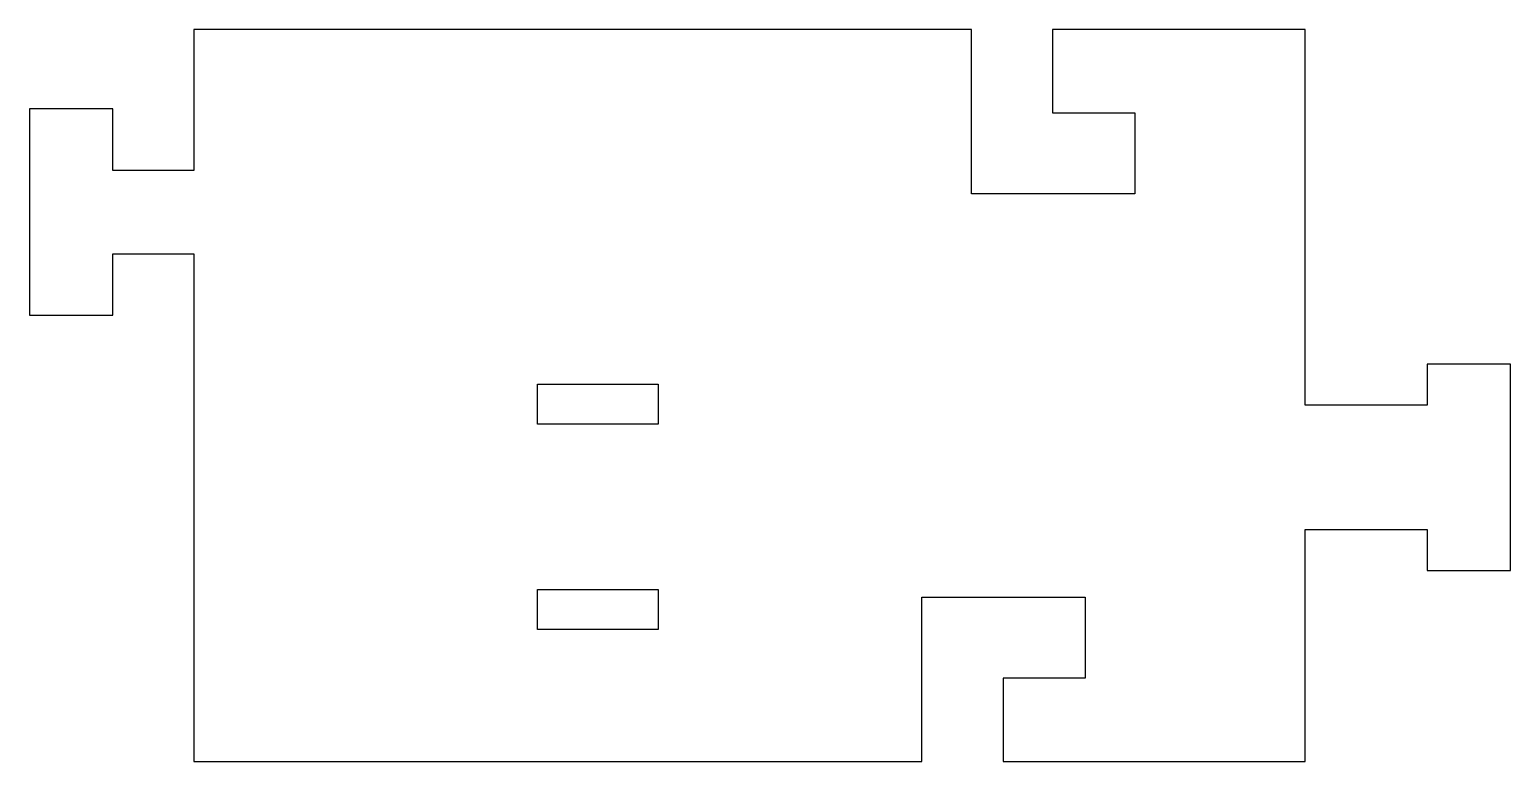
# Model space of a CAD drawing. Header units: millimetres. Extents: x -36 to 36, y -17.8 to 17.8.
import ezdxf

# ---------------------------------------------------------------- set-up
doc = ezdxf.new("R2010")
doc.units = ezdxf.units.MM
doc.layers.get('0').update_dxf_attribs({"linetype": 'CONTINUOUS'})

msp = doc.modelspace()

# ---------------------------------------------------------------- linework, layer by layer
for p, q in [((9.809, 17.818), (-28.049, 17.818)), ((-28.049, 17.818), (-28.049, 10.955)), ((9.809, 9.818), (9.809, 17.818)), ((26.049, 17.818), (13.759, 17.818)), ((13.759, 17.818), (13.759, 13.768)), ((26.049, -0.469), (26.049, 17.818)), ((-31.999, 13.955), (-36.049, 13.955)), ((-36.049, 13.955), (-36.049, 3.905)), ((-31.999, 10.955), (-31.999, 13.955)), ((13.759, 13.768), (17.759, 13.768)), ((17.759, 13.768), (17.759, 9.818)), ((-28.049, 10.955), (-31.999, 10.955)), ((17.759, 9.818), (9.809, 9.818)), ((-31.999, 3.905), (-31.999, 6.905)), ((-31.999, 6.905), (-28.049, 6.905)), ((-28.049, 6.905), (-28.049, -17.818)), ((-36.049, 3.905), (-31.999, 3.905)), ((36.049, 1.531), (31.999, 1.531)), ((31.999, 1.531), (31.999, -0.469)), ((36.049, -8.519), (36.049, 1.531)), ((-11.328, -1.399), (-11.328, 0.551)), ((-11.328, 0.551), (-5.449, 0.551)), ((-5.449, 0.551), (-5.449, -1.399)), ((31.999, -0.469), (26.049, -0.469)), ((-5.449, -1.399), (-11.328, -1.399)), ((26.049, -17.818), (26.049, -6.519)), ((26.049, -6.519), (31.999, -6.519)), ((31.999, -6.519), (31.999, -8.519)), ((31.999, -8.519), (36.049, -8.519)), ((-11.328, -9.449), (-5.449, -9.449)), ((-11.328, -11.399), (-11.328, -9.449)), ((-5.449, -9.449), (-5.449, -11.399)), ((7.396, -17.818), (7.396, -9.818)), ((7.396, -9.818), (15.346, -9.818)), ((15.346, -9.818), (15.346, -13.768)), ((-5.449, -11.399), (-11.328, -11.399)), ((15.346, -13.768), (11.346, -13.768)), ((11.346, -13.768), (11.346, -17.818)), ((-28.049, -17.818), (7.396, -17.818)), ((11.346, -17.818), (26.049, -17.818))]:
    msp.add_line(p, q)

doc.saveas('drawing.dxf')
